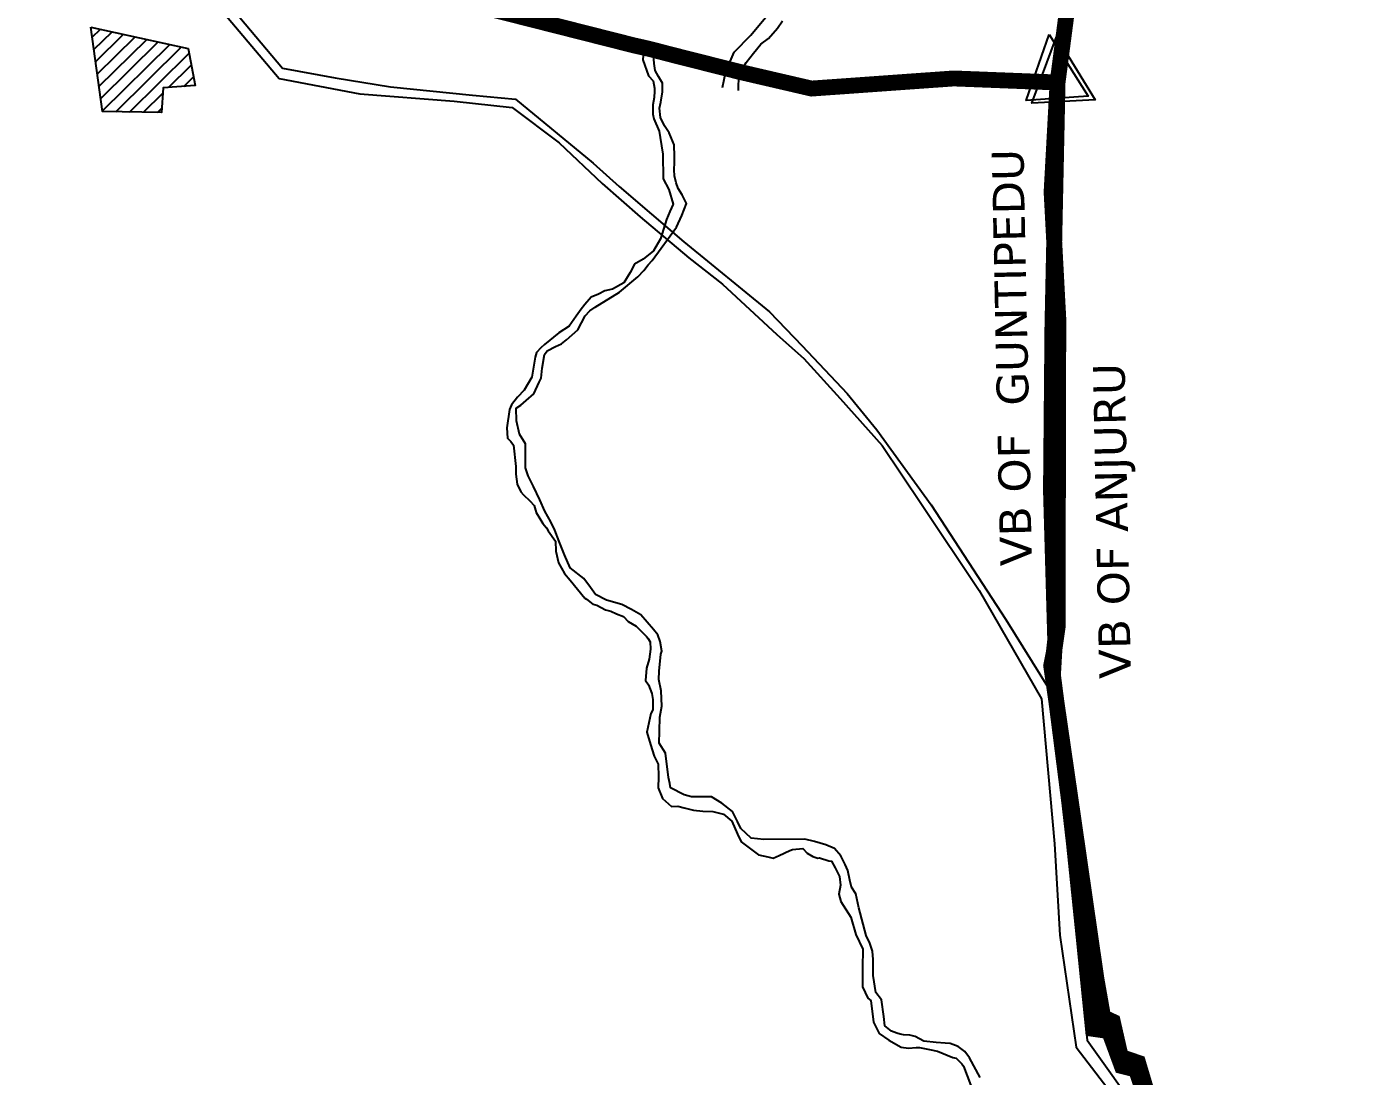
# Model space of a CAD drawing. Header units: inches. Extents: x 360616 to 379062, y 1506291 to 1520405.
# Drawn here: x 366917 to 367764, y 1510094 to 1510755 of the extents above; entities that cross this region are included whole.
import ezdxf

# ---------------------------------------------------------------- set-up
doc = ezdxf.new("R2010")
doc.units = ezdxf.units.IN
doc.header["$MEASUREMENT"] = 0
doc.linetypes.add('ACAD_ISO03W100', pattern=[30, 12, -18])
doc.linetypes.add('BORDER', pattern=[1.75, 0.5, -0.25, 0.5, -0.25, 0, -0.25])
for name, color, linetype in [('HOUSE', 30, 'Continuous'), ('Steems', 4, 'Continuous'), ('stons', 1, 'Continuous'), ('ZTEXT', 7, 'Continuous')]:
    doc.layers.add(name, color=color, linetype=linetype)
doc.layers.add('ROAD', color=1, linetype='Continuous', lineweight=25)
doc.layers.add('VILL_BOUNDARY', color=6, linetype='BORDER', lineweight=30)
doc.styles.get("Standard").update_dxf_attribs({"font": 'verdana.TTF'})

msp = doc.modelspace()

# ---------------------------------------------------------------- hatches: boundary and pattern name
at = {"layer": 'HOUSE'}
h = msp.add_hatch(dxfattribs=at)
h.set_pattern_fill('ANSI31', color=1, scale=50.05166213096825, angle=-0.3318486240216459, style=0)
h.set_pattern_definition([(44.66815137597835, (267065.9468702747, 1501588.788347026), (-4.398286598846173, 4.4495324222658), [])])
h.paths.add_polyline_path([(366809.7418938898, 1508952.991314252), (366823.9954507719, 1508952.689439), (366823.2451083832, 1508942.902168098), (366842.7536511333, 1508943.569033846), (366887.5825501182, 1508942.423413734), (366885.7895664759, 1508911.399878757), (366894.0599747182, 1508910.632666111), (366907.2048838775, 1508859.564988859), (366881.0352349885, 1508852.639228868), (366868.5997480057, 1508877.374270469), (366846.7342926864, 1508876.460512796), (366816.1142251918, 1508879.253275015), (366794.0011869798, 1508882.489510273)])
h.paths.add_polyline_path([(366778.0327149695, 1508814.807172842), (366784.7012594707, 1508850.90495656), (366791.4308019489, 1508877.150062684), (366837.6672626827, 1508870.997021327), (366863.7032319419, 1508870.641234807), (366879.1783184817, 1508825.459153419), (366842.5920683726, 1508815.29217273), (366803.6981513476, 1508814.714719492)])
h.paths.add_polyline_path([(366714.2804329288, 1508815.020384768), (366775.7359931056, 1508810.237463332), (366763.0188177817, 1508755.031890135), (366714.095829007, 1508755.968698742), (366712.8929620016, 1508774.057476178), (366723.79376134, 1508793.492067554)])
h.paths.add_polyline_path([(366715.9710518405, 1508741.622499638), (366778.3053657194, 1508745.870562967), (366776.9726991635, 1508693.652138551), (366773.6424839474, 1508689.851525644), (366743.202044027, 1508692.935512914), (366737.9095940521, 1508704.882222794), (366735.7117043523, 1508709.456064936), (366734.3078540284, 1508734.488075503), (366715.9714801071, 1508735.902145948)])
h.paths.add_polyline_path([(366957.1038954557, 1510755.218625922), (367018.288732477, 1510741.836456176), (367022.7344855533, 1510718.431565011), (367002.7122340988, 1510716.860444052), (367001.5372041376, 1510701.321304831), (366964.2876326372, 1510702.019168418)])

# ---------------------------------------------------------------- linework, layer by layer
at = {"layer": 'HOUSE', "color": 1}
msp.add_lwpolyline([(366957.1038954557, 1510755.218625922), (367018.288732477, 1510741.836456176), (367022.7344855533, 1510718.431565011), (367002.7122340988, 1510716.860444052), (367001.5372041376, 1510701.321304831), (366964.2876326372, 1510702.019168418), (366957.1038954557, 1510755.218625922)], dxfattribs=at)
at = {"layer": 'ROAD', "color": 1}
for points in [[(367018.3693414988, 1510790.830714354), (367075.8044523745, 1510722.874830087), (367126.4867975116, 1510713.140222884), (367185.9725809657, 1510708.546001826), (367222.6199772847, 1510704.633968688), (367252.1781891661, 1510682.373138816), (367279.4003023013, 1510656.747637427), (367303.1866309643, 1510635.648237485), (367333.8676160423, 1510609.899644815), (367355.0866291088, 1510593.161576655), (367389.452502013, 1510561.375482165), (367406.4750388575, 1510546.38503905), (367429.3612720247, 1510521.198814188), (367455.8984132097, 1510491.444984953), (367480.6270354308, 1510454.497408214), (367517.0161008132, 1510399.980667764), (367556.3600997262, 1510331.82531081), (367564.4785696134, 1510240.295986437), (367567.72546275, 1510182.772707669), (367578.2083654848, 1510112.172479975), (367615.2112194179, 1510063.625349354)], [(367027.3633914765, 1510789.424074588), (367077.9227892993, 1510729.452140077), (367110.9589634925, 1510723.203414962), (367145.8925116607, 1510717.604719493), (367197.6187168958, 1510712.350783651), (367224.689557244, 1510709.921406422), (367273.7590749938, 1510669.50408279), (367290.017238202, 1510654.726114768), (367330.7510101586, 1510619.927505412), (367384.7773381281, 1510575.72710943), (367405.4397233117, 1510554.384616031), (367433.6738448449, 1510524.280545281), (367452.4475364396, 1510501.327280164), (367486.7810108137, 1510454.193009525), (367533.771616539, 1510381.740620135), (367561.0545665548, 1510337.855825283), (367572.1857601164, 1510240.331216821), (367585.1302894421, 1510116.566449997), (367619.0890863357, 1510068.979929036), (367647.1796374964, 1509976.737514948), (367679.50196626, 1509871.751327688), (367709.3573335178, 1509787.327541024), (367733.6231079937, 1509616.216845431)]]:
    msp.add_lwpolyline(points, dxfattribs=at)
at = {"layer": 'Steems'}
for points in [[(367355.1874694931, 1510717.221901332), (367357.2434048339, 1510727.22620312), (367362.5769342849, 1510739.408198522), (367373.0806559497, 1510750.088313638), (367383.3186251245, 1510762.644090729), (367388.4183618973, 1510771.682753073), (367392.1197602847, 1510784.801748141), (367392.9106651512, 1510798.081927875), (367392.5590713153, 1510811.122728694), (367394.1023629179, 1510823.760967431), (367400.1923690895, 1510835.459468736), (367408.5523400116, 1510846.371641335), (367420.8276326541, 1510860.760011282), (367427.0346243121, 1510873.851931956), (367431.9090643625, 1510894.61016171), (367433.2220346603, 1510915.232587944), (367439.6412368077, 1510931.168526914), (367444.9352320154, 1510942.314392261), (367451.1829146295, 1510950.56484688), (367452.556562621, 1510955.582596478), (367453.1831867566, 1510962.250853382), (367452.4771681473, 1510968.900106123)], [(367365.3064753218, 1510715.299551258), (367365.586102864, 1510725.44691883), (367370.0298749367, 1510732.963869697), (367374.6439614057, 1510738.870288252), (367379.4429751653, 1510744.395935753), (367384.1257342456, 1510748.125292025), (367389.7886099182, 1510754.681690619), (367393.0609606143, 1510759.184708248)], [(367305.6290074539, 1510742.312153514), (367304.8923613234, 1510734.519726837), (367308.5881331101, 1510724.567093321), (367311.4397340594, 1510721.350471819), (367312.2966865653, 1510716.821271636), (367312.2851825973, 1510714.835060477), (367312.152480349, 1510710.973738564), (367311.3528159159, 1510706.343668303), (367311.2271438183, 1510703.696133152), (367311.2079708494, 1510700.385834895), (367311.8532027987, 1510697.402761596), (367315.2305125364, 1510689.658858447), (367315.8697506042, 1510685.682600456), (367317.5747079817, 1510675.079351298), (367317.7903103136, 1510659.613476685), (367321.3786937835, 1510652.963017931), (367324.1499768634, 1510643.716048834), (367321.9500491191, 1510639.058984723), (367319.9651347283, 1510633.966222294), (367316.0272849097, 1510621.840288378), (367311.6877725517, 1510614.23238317), (367305.1664308246, 1510608.927252162), (367299.8034587023, 1510605.905066121), (367297.0045035323, 1510600.578214336), (367292.9582020235, 1510594.113679489), (367285.8705739199, 1510589.956574924), (367281.1147498553, 1510589.089610884), (367277.0899404486, 1510586.877695489), (367272.475287399, 1510584.998015166), (367268.5020590203, 1510580.353315224), (367266.1827384314, 1510577.342646639), (367263.0012743477, 1510573.087717922), (367258.4924488051, 1510566.802670489), (367252.0216882189, 1510562.435394424), (367242.9900612885, 1510555.122454764), (367240.6208572775, 1510552.961818747), (367237.9761083174, 1510550.123402417), (367237.0073321699, 1510547.18445932), (367235.9742568544, 1510540.939182972), (367234.940678039, 1510534.648660732), (367230.1116750732, 1510526.27436086), (367225.8949332582, 1510522.06359197), (367222.2088132814, 1510517.091791957), (367220.8981656575, 1510514.112317614), (367219.220359701, 1510502.641236986), (367219.6653716698, 1510496.145052857), (367221.7606538304, 1510494.114755868), (367223.5463062335, 1510491.69125106), (367224.9882941646, 1510478.329508679), (367224.9597231019, 1510473.396587815), (367225.7165997182, 1510467.137562633), (367228.1554563469, 1510462.190350636), (367229.819578396, 1510460.418907132), (367233.6752670555, 1510456.608557577), (367236.3899565476, 1510453.597717431), (367237.7744050513, 1510449.185105684), (367239.9555272786, 1510445.384616104), (367241.8771150128, 1510442.378369537), (367244.1524814286, 1510439.634320517), (367245.1992364074, 1510437.778370549), (367249.863289855, 1510431.262902976), (367250.2135474586, 1510424.914447057), (367251.7199534212, 1510417.630808587), (367255.6286679205, 1510410.720044899), (367259.0894544939, 1510406.675593788), (367268.4680364946, 1510395.314546532), (367269.5307096959, 1510394.622896317), (367273.5508445734, 1510391.400633959), (367275.9096788632, 1510390.853808776), (367281.4554915859, 1510387.927213372), (367284.7275441687, 1510387.146600472), (367288.2992308622, 1510385.450258381), (367292.860827537, 1510383.67201667), (367295.8145177843, 1510380.531936187), (367300.6744251705, 1510377.609474516), (367307.3426390905, 1510371.172574576), (367308.0986617811, 1510370.101869732), (367309.6093420333, 1510367.80813566), (367309.7347751196, 1510363.161113311), (367308.9357618836, 1510356.767623951), (367307.302469438, 1510351.064461968), (367306.6035997313, 1510343.327742872), (367308.4633597491, 1510340.693345517), (367310.6804546466, 1510335.058380032), (367311.184486676, 1510331.457294755), (367311.2962094576, 1510324.859983224), (367310.0826440614, 1510322.468181106), (367308.6989380423, 1510316.629276362), (367307.3900747877, 1510310.789777108), (367309.8200268315, 1510303.05458153), (367312.0269438389, 1510295.620672526), (367314.6338776748, 1510290.679572262), (367314.8830016917, 1510282.710474311), (367314.6214446442, 1510275.777166426), (367317.3125364439, 1510268.900507775), (367323.0407816665, 1510263.998171949), (367327.0267563962, 1510264.048836246), (367331.0065078178, 1510263.066704344), (367336.976042094, 1510261.556631665), (367342.7301657624, 1510261.08063887), (367349.1650560542, 1510260.713744641), (367355.8174479803, 1510259.048511812), (367361.0305691207, 1510254.748343948), (367364.5425363921, 1510246.492880723), (367367.0573211256, 1510241.649091882), (367377.8683406588, 1510233.410611388), (367383.7226008956, 1510232.090414019), (367387.2218024342, 1510231.427001945), (367390.8765200251, 1510232.977948441), (367397.615072242, 1510236.225818562), (367399.2625300952, 1510236.787925279), (367405.9143067643, 1510237.392543741), (367408.6140959571, 1510234.518663518), (367412.176242649, 1510232.425765235), (367415.3149877176, 1510231.264288579), (367416.317789879, 1510231.615801099), (367422.1373596285, 1510229.683576998), (367423.9095757358, 1510229.525649988), (367426.1016319371, 1510225.278567018), (367428.9262650502, 1510219.698535811), (367429.4859217443, 1510214.279446668), (367428.4188361338, 1510208.62340696), (367429.7716567815, 1510204.085859806), (367436.0558648647, 1510194.210503209), (367439.3160740349, 1510183.256384165), (367443.6238981736, 1510173.887957127), (367443.3866209146, 1510162.267633762), (367443.4041215969, 1510150.282395022), (367446.837534357, 1510143.054099968), (367448.7403945411, 1510141.566614956), (367450.4057002142, 1510127.994081982), (367453.9979551719, 1510120.761485344), (367459.9600051364, 1510116.666959984), (367467.874322628, 1510112.278684512), (367472.453208705, 1510111.651369305), (367477.3381371451, 1510111.923393039), (367479.2917517453, 1510111.987277845), (367485.5948404333, 1510110.749181517), (367490.772281839, 1510109.6680048), (367500.2907401413, 1510105.782989734), (367502.4656958865, 1510105.169758917), (367506.1267918886, 1510101.694186007), (367507.0200332065, 1510100.26230621), (367514.0118403693, 1510082.039518378)], [(367517.5773535362, 1510093.116902508), (367510.9340267912, 1510105.476421445), (367507.8801013555, 1510109.527050523), (367503.7271036113, 1510112.695332963), (367498.6085173909, 1510114.43380629), (367495.4644928339, 1510114.725441403), (367489.8600231045, 1510115.236476612), (367482.038024205, 1510115.888372656), (367476.6045212197, 1510118.947004471), (367473.1766195559, 1510119.706781284), (367469.2079889695, 1510120.066154312), (367467.1233396923, 1510120.347305862), (367465.1077565714, 1510120.96444444), (367461.6829726834, 1510122.262519097), (367457.5973973496, 1510125.649730882), (367456.9481922948, 1510131.490104297), (367455.3366669577, 1510142.092490249), (367451.8729989895, 1510146.764966429), (367450.1340093663, 1510157.453435373), (367450.1915002945, 1510167.379499473), (367449.7554441728, 1510172.754073173), (367448.1481550971, 1510177.668288938), (367445.7231382727, 1510182.587240912), (367441.0658620759, 1510199.985571387), (367439.1466411391, 1510208.861267189), (367436.5426729702, 1510212.980464436), (367435.4188892308, 1510217.419263214), (367434.1401989327, 1510223.500637517), (367432.520801972, 1510227.449883865), (367429.7602661144, 1510232.883169565), (367425.8432702872, 1510237.530413575), (367420.4242376145, 1510239.71087704), (367413.0808257902, 1510241.78944484), (367406.9787168292, 1510243.295293519), (367381.2851635367, 1510243.076965057), (367373.3494295311, 1510243.892640997), (367366.709153774, 1510250.067547934), (367364.739732318, 1510254.527830438), (367361.3990978777, 1510260.68362613), (367354.676917638, 1510266.015060805), (367348.3310616451, 1510270.040473825), (367335.6033665296, 1510270.086172729), (367331.0791798922, 1510271.32024589), (367322.495340936, 1510275.748469399), (367321.906777472, 1510278.469383292), (367321.2481353469, 1510282.096806449), (367319.1569018899, 1510297.581918004), (367315.3654766747, 1510303.94209246), (367315.5578768107, 1510311.399141213), (367315.7580531999, 1510320.198794639), (367316.843331116, 1510327.203336719), (367316.6008360262, 1510336.900546518), (367315.1502590869, 1510344.068887789), (367315.180496756, 1510349.28955566), (367316.3309631124, 1510359.920710114), (367317.0487941651, 1510361.843733087), (367315.9920344782, 1510368.016735021), (367314.4093616633, 1510372.137102234), (367311.7935973461, 1510375.428523935), (367303.6186151906, 1510384.709528274), (367297.8571751096, 1510388.174239226), (367291.8225158151, 1510391.279347308), (367282.0822087859, 1510394.044732857), (367275.0559111566, 1510397.516930785), (367272.0108128589, 1510402.049464913), (367267.707131735, 1510407.672844644), (367259.0817619741, 1510414.393217231), (367255.7009814205, 1510422.6633793), (367252.1932080132, 1510430.934276901), (367249.4407756646, 1510438.058468489), (367247.0582944825, 1510443.276524763), (367243.2884485491, 1510450.1526683), (367240.0282862166, 1510457.279800617), (367236.1395342479, 1510465.552904814), (367232.7506678085, 1510472.427002777), (367231.0016801407, 1510477.387449085), (367231.0891634568, 1510492.491832168), (367227.2873460794, 1510498.725176916), (367225.4100298053, 1510506.957323989), (367225.1065578754, 1510515.005640336), (367228.0926180928, 1510516.912466388), (367231.5222306615, 1510519.866302557), (367236.2718617948, 1510524.124386695), (367239.7265603141, 1510531.451109259), (367240.8783679185, 1510533.893348716), (367241.5846890238, 1510540.207022074), (367242.9613727437, 1510548.876997065), (367244.7231892893, 1510551.217154393), (367249.9839902583, 1510553.898553287), (367253.6715942755, 1510555.624990627), (367256.7607733158, 1510558.07790877), (367263.9321993242, 1510564.447532903), (367268.6435655907, 1510573.145696891), (367271.5441826602, 1510576.432703927), (367274.8631145088, 1510578.785420299), (367290.171685589, 1510588.099811109), (367301.7515949059, 1510597.811475847), (367305.6113570658, 1510601.790983065), (367308.3849198701, 1510605.443292905), (367310.8190292928, 1510608.096942144), (367326.1185396234, 1510629.102969149), (367329.5518461256, 1510636.529652844), (367332.5033808827, 1510644.022410842), (367329.7886612496, 1510649.529181907), (367327.2270412421, 1510653.581629399), (367326.0358760825, 1510657.141606712), (367325.0113728268, 1510661.588848023), (367324.7096102071, 1510665.305184865), (367324.8984955871, 1510669.987745155), (367325.0001793212, 1510673.620909319), (367324.8008100463, 1510681.051242166), (367321.5414820805, 1510688.530859482), (367318.7179236227, 1510693.08755286), (367316.1644816892, 1510698.176810925), (367315.3974753148, 1510704.145883729), (367316.3993748214, 1510707.968194461), (367317.4167428981, 1510714.461222525), (367317.3591067063, 1510719.892057536), (367314.8122303392, 1510724.113981898), (367312.7309667055, 1510727.981041693), (367312.0547150641, 1510732.278120393), (367311.5259782385, 1510740.889096148)]]:
    msp.add_lwpolyline(points, dxfattribs=at)
at = {"layer": 'stons'}
for points in [[(367561.0139382659, 1510750.549410018), (367585.7760971711, 1510711.815530314), (367546.5011302036, 1510708.954022866), (367561.0139382659, 1510750.549410018)], [(367565.7729831715, 1510749.12628935), (367590.0855785238, 1510709.404726743), (367550.2498621211, 1510707.284577985), (367565.7729831715, 1510749.12628935)]]:
    msp.add_lwpolyline(points, dxfattribs=at)
at = {"layer": 'VILL_BOUNDARY', "linetype": 'ACAD_ISO03W100', "lineweight": -2, "ltscale": 3, "const_width": 10}
for points in [[(367759.0202310003, 1509297.445990937), (367750.2297479297, 1509496.062824356), (367749.7726861814, 1509606.873181503), (367737.9218458063, 1509623.777727654), (367717.5890983524, 1509752.229472692), (367716.2039902082, 1509767.292212873), (367708.4389831979, 1509812.656277176), (367674.6493139883, 1509919.852820847), (367647.0508259903, 1510002.04775765), (367617.147045378, 1510102.369070171), (367606.2196906905, 1510106.144035783), (367601.1826502522, 1510128.308655079), (367595.1291053495, 1510131.08561084), (367590.8745490956, 1510155.301748629), (367575.971500029, 1510258.714487385), (367562.3642584509, 1510352.649982971), (367564.053611783, 1510361.124176551), (367564.907947732, 1510368.964373373), (367562.2222044833, 1510463.151231987), (367563.1541130783, 1510566.729872774), (367566.3876506154, 1510720.329459548), (367580.6431624435, 1510829.641027823)], [(367207.4863591465, 1510766.992265769), (367299.2689305024, 1510743.737731857), (367305.6290074539, 1510742.312153514), (367311.5259782385, 1510740.889096148), (367321.9341385071, 1510738.160203782), (367366.4079395899, 1510726.917687613), (367411.3012861281, 1510716.502599086), (367500.9227310088, 1510722.883837696), (367566.3876506155, 1510720.329459548), (367562.6170002779, 1510651.284080335), (367566.8538271965, 1510571.417722206), (367566.4096760671, 1510376.985381624), (367564.4279340082, 1510363.060897087), (367563.4888132976, 1510346.80774022), (367575.8548968323, 1510250.089237884), (367588.6875900773, 1510123.784617143), (367598.7639561935, 1510122.351546944), (367606.8873464066, 1510100.311092719), (367615.9100448833, 1510098.088623281), (367709.5365594203, 1509809.137195824)]]:
    msp.add_lwpolyline(points, dxfattribs=at)

# ---------------------------------------------------------------- texts
at = {"layer": 'ZTEXT', "color": 5, "ltscale": 2}
for s, p in [('VB OF  GUNTIPEDU', (367550.2620100681, 1510415.695918945)), ('VB OF ANJURU', (367612.6720355097, 1510344.634760079))]:
    msp.add_text(s, height=20, rotation=91.1827500335005, dxfattribs=at).set_placement(p)

doc.saveas('drawing.dxf')
